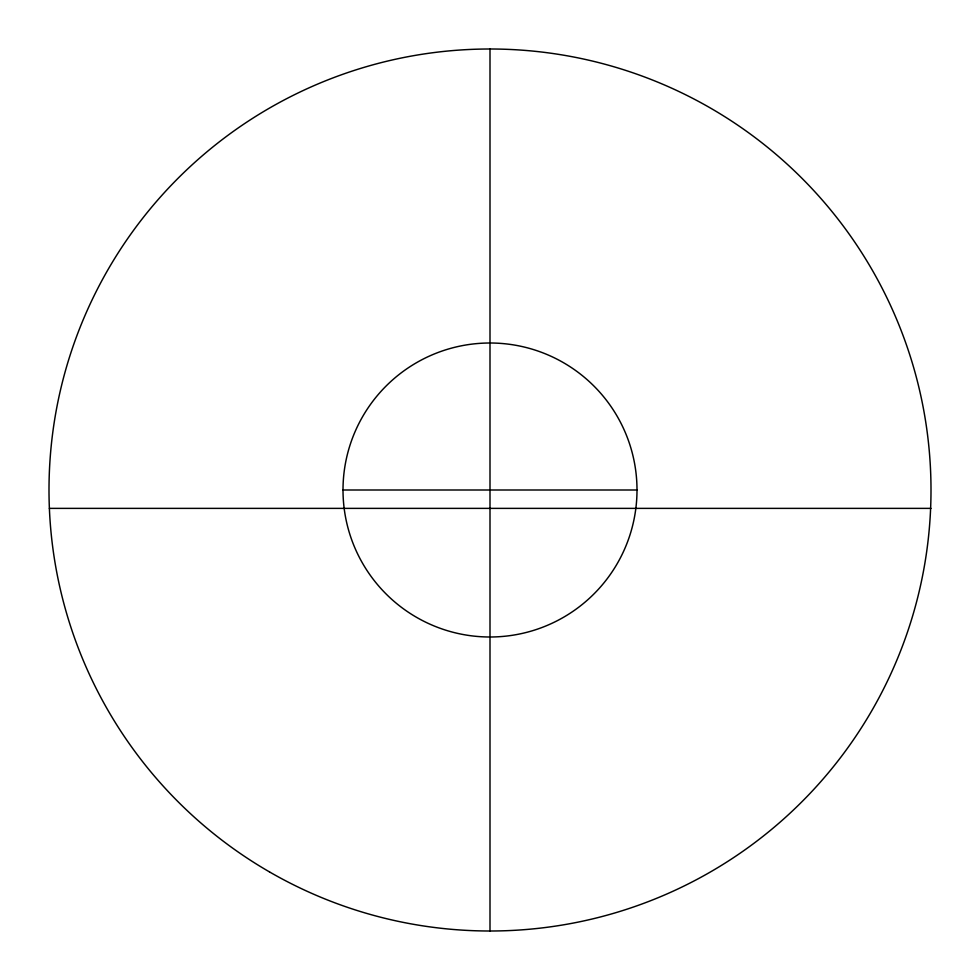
<?xml version="1.0" encoding="UTF-8"?>
<svg xmlns="http://www.w3.org/2000/svg" width="980" height="980" viewBox="0 0 980 980"><rect width="100%" height="100%" fill="white"/><g stroke="black" fill="none" stroke-linecap="round" stroke-linejoin="round"><path stroke-width="1.47" d="M343 490L637 490A147 147 0 0 1 416.5 617.302A147 147 0 0 1 416.5 362.698A147 147 0 0 1 637 490M49.38 508.375L931 508.375M490 49L490 931M269.5 871.918A441 441 0 0 0 931 490A441 441 0 0 0 269.5 108.082A441 441 0 0 0 269.5 871.918"/></g></svg>
